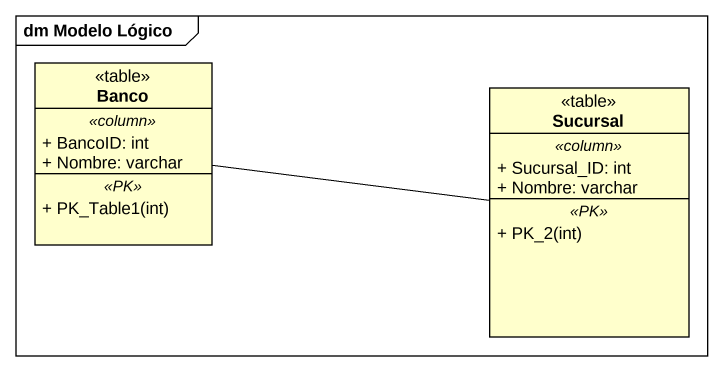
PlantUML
@startuml
mainframe dm Modelo Lógico
hide circle
hide empty members
skinparam classAttributeIconSize 0
class Banco <<table>> {
  .. <<column>> ..
  + BancoID: int
  + Nombre: varchar
  .. <<PK>> ..
  + PK_Table1(int)
}
class Sucursal <<table>> {
  .. <<column>> ..
  + Sucursal_ID: int
  + Nombre: varchar
  .. <<PK>> ..
  + PK_2(int)
}
Banco -right- Sucursal
@enduml
